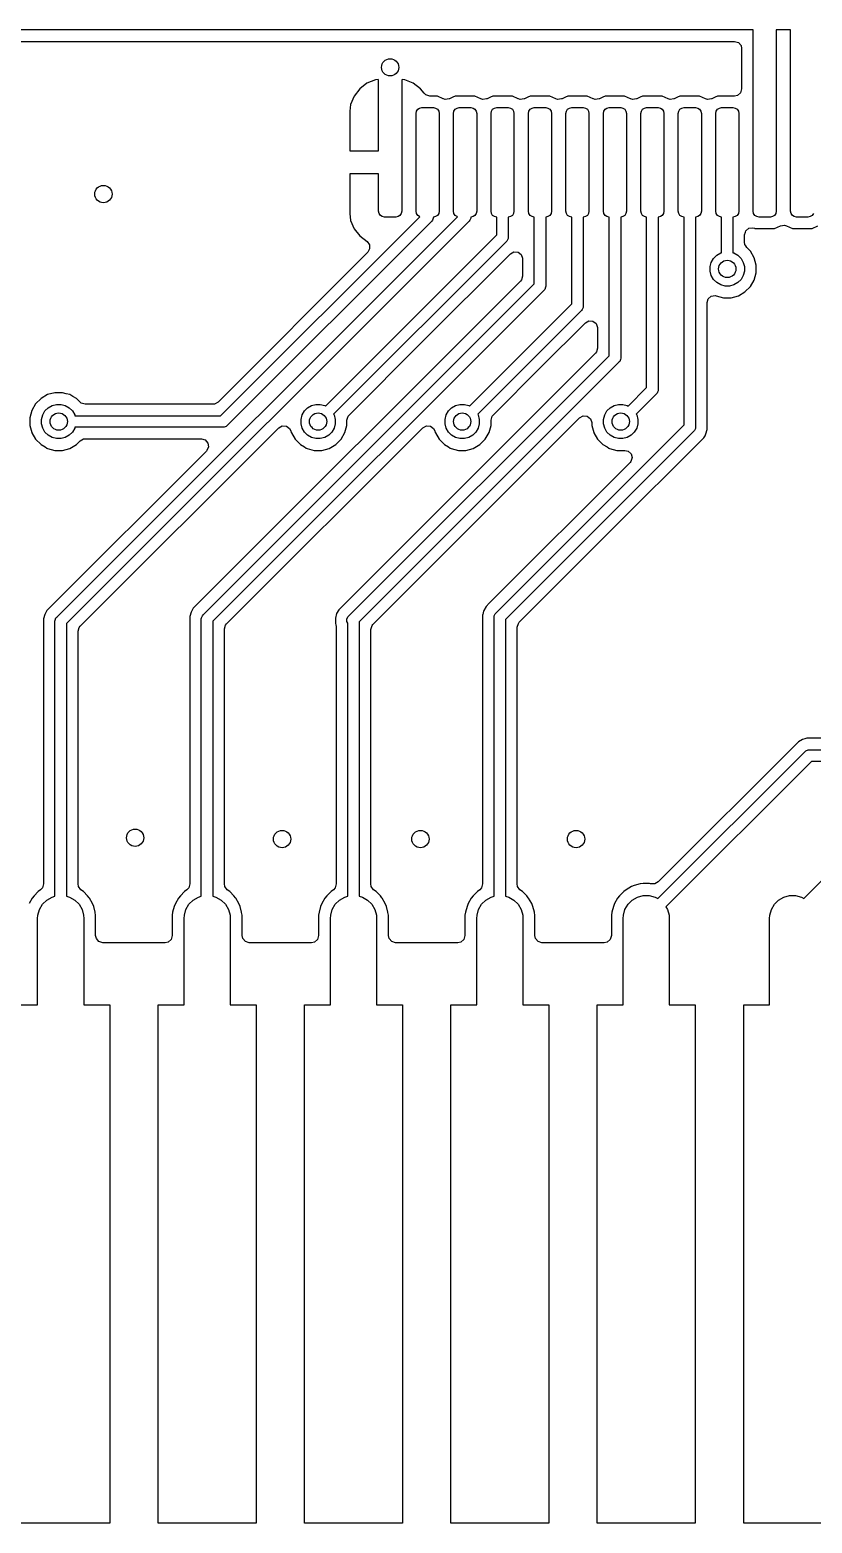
# Model space of a CAD drawing. Header units: inches. Extents: x 2.9 to 6.6, y -4.54 to -2.01.
# Drawn here: x 4.142 to 4.676, y -4.54 to -3.52 of the extents above; entities that cross this region are included whole.
import ezdxf

# ---------------------------------------------------------------- set-up
doc = ezdxf.new("R2010")
doc.units = ezdxf.units.IN
doc.header["$MEASUREMENT"] = 0
doc.layers.add('BLACK', color=7, linetype='CONTINUOUS')

msp = doc.modelspace()

# ---------------------------------------------------------------- linework, layer by layer
at = {"layer": 'BLACK', "linetype": 'CONTINUOUS'}
for p, q in [((4.6358, -3.5197), (3.467, -3.5197)), ((4.6358, -3.5768), (4.6358, -3.5197)), ((4.6614, -3.5197), (4.6516, -3.5197)), ((4.6516, -3.5197), (4.6516, -3.5768)), ((4.6614, -3.5768), (4.6614, -3.5197)), ((3.4712, -3.5276), (4.6231, -3.5276)), ((4.6231, -3.5276), (4.6257, -3.5284)), ((4.6257, -3.5284), (4.6275, -3.5304)), ((4.6275, -3.5304), (4.6279, -3.5325)), ((4.6279, -3.5325), (4.6279, -3.5601)), ((4.367, -3.5599), (4.3632, -3.5649)), ((4.3719, -3.5561), (4.367, -3.5599)), ((4.3777, -3.5538), (4.3719, -3.5561)), ((4.3795, -3.5535), (4.3777, -3.5538)), ((4.3799, -3.554), (4.3795, -3.5535)), ((4.3799, -3.6024), (4.3799, -3.554)), ((4.3961, -3.5535), (4.3957, -3.554)), ((4.3957, -3.554), (4.3957, -3.5768)), ((4.3979, -3.5538), (4.3961, -3.5535)), ((4.4036, -3.5561), (4.3979, -3.5538)), ((4.4086, -3.5599), (4.4036, -3.5561)), ((4.411, -3.563), (4.4086, -3.5599)), ((4.6279, -3.5601), (4.6272, -3.5627)), ((4.3608, -3.5706), (4.3602, -3.5752)), ((4.3632, -3.5649), (4.3608, -3.5706)), ((4.3608, -3.5706), (4.3608, -3.5706)), ((4.4122, -3.5642), (4.411, -3.563)), ((4.4148, -3.5649), (4.4122, -3.5642)), ((4.4191, -3.5649), (4.4148, -3.5649)), ((4.4198, -3.565), (4.4191, -3.5649)), ((4.4201, -3.5651), (4.4198, -3.565)), ((4.4241, -3.5668), (4.4201, -3.5651)), ((4.4242, -3.5669), (4.4241, -3.5668)), ((4.4254, -3.5672), (4.4242, -3.5669)), ((4.4282, -3.5669), (4.4254, -3.5672)), ((4.4284, -3.5668), (4.4282, -3.5669)), ((4.4307, -3.5658), (4.4284, -3.5668)), ((4.4323, -3.5651), (4.4307, -3.5658)), ((4.4333, -3.5649), (4.4323, -3.5651)), ((4.4447, -3.5649), (4.4333, -3.5649)), ((4.4333, -3.5649), (4.4333, -3.5649)), ((4.4457, -3.5651), (4.4447, -3.5649)), ((4.4497, -3.5668), (4.4457, -3.5651)), ((4.4498, -3.5669), (4.4497, -3.5668)), ((4.451, -3.5672), (4.4498, -3.5669)), ((4.4537, -3.5669), (4.451, -3.5672)), ((4.454, -3.5668), (4.4537, -3.5669)), ((4.4563, -3.5658), (4.454, -3.5668)), ((4.4579, -3.5651), (4.4563, -3.5658)), ((4.4589, -3.5649), (4.4579, -3.5651)), ((4.4703, -3.5649), (4.4589, -3.5649)), ((4.4589, -3.5649), (4.4589, -3.5649)), ((4.4713, -3.5651), (4.4703, -3.5649)), ((4.4753, -3.5668), (4.4713, -3.5651)), ((4.4754, -3.5669), (4.4753, -3.5668)), ((4.4766, -3.5672), (4.4754, -3.5669)), ((4.4793, -3.5669), (4.4766, -3.5672)), ((4.4796, -3.5668), (4.4793, -3.5669)), ((4.4819, -3.5658), (4.4796, -3.5668)), ((4.4835, -3.5651), (4.4819, -3.5658)), ((4.4845, -3.5649), (4.4835, -3.5651)), ((4.4959, -3.5649), (4.4845, -3.5649)), ((4.4845, -3.5649), (4.4845, -3.5649)), ((4.4969, -3.5651), (4.4959, -3.5649)), ((4.5009, -3.5668), (4.4969, -3.5651)), ((4.501, -3.5669), (4.5009, -3.5668)), ((4.5022, -3.5672), (4.501, -3.5669)), ((4.5049, -3.5669), (4.5022, -3.5672)), ((4.5052, -3.5668), (4.5049, -3.5669)), ((4.5075, -3.5658), (4.5052, -3.5668)), ((4.5091, -3.5651), (4.5075, -3.5658)), ((4.51, -3.5649), (4.5091, -3.5651)), ((4.5215, -3.5649), (4.51, -3.5649)), ((4.51, -3.5649), (4.51, -3.5649)), ((4.5224, -3.5651), (4.5215, -3.5649)), ((4.5265, -3.5668), (4.5224, -3.5651)), ((4.5266, -3.5669), (4.5265, -3.5668)), ((4.5278, -3.5672), (4.5266, -3.5669)), ((4.5305, -3.5669), (4.5278, -3.5672)), ((4.5308, -3.5668), (4.5305, -3.5669)), ((4.533, -3.5658), (4.5308, -3.5668)), ((4.5346, -3.5651), (4.533, -3.5658)), ((4.5356, -3.5649), (4.5346, -3.5651)), ((4.547, -3.5649), (4.5356, -3.5649)), ((4.5356, -3.5649), (4.5356, -3.5649)), ((4.548, -3.5651), (4.547, -3.5649)), ((4.5521, -3.5668), (4.548, -3.5651)), ((4.5522, -3.5669), (4.5521, -3.5668)), ((4.5534, -3.5672), (4.5522, -3.5669)), ((4.5561, -3.5669), (4.5534, -3.5672)), ((4.5564, -3.5668), (4.5561, -3.5669)), ((4.5586, -3.5658), (4.5564, -3.5668)), ((4.5602, -3.5651), (4.5586, -3.5658)), ((4.5612, -3.5649), (4.5602, -3.5651)), ((4.5726, -3.5649), (4.5612, -3.5649)), ((4.5612, -3.5649), (4.5612, -3.5649)), ((4.5736, -3.5651), (4.5726, -3.5649)), ((4.5777, -3.5668), (4.5736, -3.5651)), ((4.5778, -3.5669), (4.5777, -3.5668)), ((4.579, -3.5672), (4.5778, -3.5669)), ((4.5817, -3.5669), (4.579, -3.5672)), ((4.5819, -3.5668), (4.5817, -3.5669)), ((4.5842, -3.5658), (4.5819, -3.5668)), ((4.5858, -3.5651), (4.5842, -3.5658)), ((4.5868, -3.5649), (4.5858, -3.5651)), ((4.5982, -3.5649), (4.5868, -3.5649)), ((4.5868, -3.5649), (4.5868, -3.5649)), ((4.5992, -3.5651), (4.5982, -3.5649)), ((4.6033, -3.5668), (4.5992, -3.5651)), ((4.6033, -3.5669), (4.6033, -3.5668)), ((4.6046, -3.5672), (4.6033, -3.5669)), ((4.6073, -3.5669), (4.6046, -3.5672)), ((4.6075, -3.5668), (4.6073, -3.5669)), ((4.6098, -3.5658), (4.6075, -3.5668)), ((4.6114, -3.5651), (4.6098, -3.5658)), ((4.6124, -3.5649), (4.6114, -3.5651)), ((4.6231, -3.5649), (4.6124, -3.5649)), ((4.6124, -3.5649), (4.6124, -3.5649)), ((4.6251, -3.5645), (4.6231, -3.5649)), ((4.6272, -3.5627), (4.6251, -3.5645)), ((4.3602, -3.5752), (4.3602, -3.6024)), ((4.3957, -3.5768), (4.3957, -3.6437)), ((4.4055, -3.5768), (4.4058, -3.5753)), ((4.4055, -3.6437), (4.4055, -3.5768)), ((4.4058, -3.5753), (4.4067, -3.574)), ((4.4067, -3.574), (4.4079, -3.5731)), ((4.4079, -3.5731), (4.4094, -3.5728)), ((4.4094, -3.5728), (4.4173, -3.5728)), ((4.4173, -3.5728), (4.4188, -3.5731)), ((4.4188, -3.5731), (4.4201, -3.574)), ((4.4201, -3.574), (4.421, -3.5753)), ((4.421, -3.5753), (4.4213, -3.5768)), ((4.4213, -3.5768), (4.4213, -3.6437)), ((4.4311, -3.5768), (4.4314, -3.5753)), ((4.4311, -3.6437), (4.4311, -3.5768)), ((4.4314, -3.5753), (4.4323, -3.574)), ((4.4323, -3.574), (4.4335, -3.5731)), ((4.4335, -3.5731), (4.435, -3.5728)), ((4.435, -3.5728), (4.4429, -3.5728)), ((4.4429, -3.5728), (4.4444, -3.5731)), ((4.4444, -3.5731), (4.4457, -3.574)), ((4.4457, -3.574), (4.4466, -3.5753)), ((4.4466, -3.5753), (4.4469, -3.5768)), ((4.4469, -3.5768), (4.4469, -3.6437)), ((4.4567, -3.5768), (4.457, -3.5753)), ((4.4567, -3.6437), (4.4567, -3.5768)), ((4.457, -3.5753), (4.4578, -3.574)), ((4.4578, -3.574), (4.4591, -3.5731)), ((4.4591, -3.5731), (4.4606, -3.5728)), ((4.4606, -3.5728), (4.4685, -3.5728)), ((4.4685, -3.5728), (4.47, -3.5731)), ((4.47, -3.5731), (4.4713, -3.574)), ((4.4713, -3.574), (4.4721, -3.5753)), ((4.4721, -3.5753), (4.4724, -3.5768)), ((4.4724, -3.5768), (4.4724, -3.6437)), ((4.4823, -3.5768), (4.4826, -3.5753)), ((4.4823, -3.6437), (4.4823, -3.5768)), ((4.4826, -3.5753), (4.4834, -3.574)), ((4.4834, -3.574), (4.4847, -3.5731)), ((4.4847, -3.5731), (4.4862, -3.5728)), ((4.4862, -3.5728), (4.4941, -3.5728)), ((4.4941, -3.5728), (4.4956, -3.5731)), ((4.4956, -3.5731), (4.4969, -3.574)), ((4.4969, -3.574), (4.4977, -3.5753)), ((4.4977, -3.5753), (4.498, -3.5768)), ((4.498, -3.5768), (4.498, -3.6437)), ((4.5079, -3.5768), (4.5082, -3.5753)), ((4.5079, -3.6437), (4.5079, -3.5768)), ((4.5082, -3.5753), (4.509, -3.574)), ((4.509, -3.574), (4.5103, -3.5731)), ((4.5103, -3.5731), (4.5118, -3.5728)), ((4.5118, -3.5728), (4.5197, -3.5728)), ((4.5197, -3.5728), (4.5212, -3.5731)), ((4.5212, -3.5731), (4.5225, -3.574)), ((4.5225, -3.574), (4.5233, -3.5753)), ((4.5233, -3.5753), (4.5236, -3.5768)), ((4.5236, -3.5768), (4.5236, -3.6437)), ((4.5335, -3.5768), (4.5338, -3.5753)), ((4.5335, -3.6437), (4.5335, -3.5768)), ((4.5338, -3.5753), (4.5346, -3.574)), ((4.5346, -3.574), (4.5359, -3.5731)), ((4.5359, -3.5731), (4.5374, -3.5728)), ((4.5374, -3.5728), (4.5453, -3.5728)), ((4.5453, -3.5728), (4.5468, -3.5731)), ((4.5468, -3.5731), (4.5481, -3.574)), ((4.5481, -3.574), (4.5489, -3.5753)), ((4.5489, -3.5753), (4.5492, -3.5768)), ((4.5492, -3.5768), (4.5492, -3.6437)), ((4.5591, -3.5768), (4.5594, -3.5753)), ((4.5591, -3.6437), (4.5591, -3.5768)), ((4.5594, -3.5753), (4.5602, -3.574)), ((4.5602, -3.574), (4.5615, -3.5731)), ((4.5615, -3.5731), (4.563, -3.5728)), ((4.563, -3.5728), (4.5709, -3.5728)), ((4.5709, -3.5728), (4.5724, -3.5731)), ((4.5724, -3.5731), (4.5737, -3.574)), ((4.5737, -3.574), (4.5745, -3.5753)), ((4.5745, -3.5753), (4.5748, -3.5768)), ((4.5748, -3.5768), (4.5748, -3.6437)), ((4.5846, -3.5768), (4.5849, -3.5753)), ((4.5846, -3.6437), (4.5846, -3.5768)), ((4.5849, -3.5753), (4.5858, -3.574)), ((4.5858, -3.574), (4.5871, -3.5731)), ((4.5871, -3.5731), (4.5886, -3.5728)), ((4.5886, -3.5728), (4.5965, -3.5728)), ((4.5965, -3.5728), (4.598, -3.5731)), ((4.598, -3.5731), (4.5992, -3.574)), ((4.5992, -3.574), (4.6001, -3.5753)), ((4.6001, -3.5753), (4.6004, -3.5768)), ((4.6004, -3.5768), (4.6004, -3.6437)), ((4.6102, -3.5768), (4.6105, -3.5753)), ((4.6102, -3.6437), (4.6102, -3.5768)), ((4.6105, -3.5753), (4.6114, -3.574)), ((4.6114, -3.574), (4.6127, -3.5731)), ((4.6127, -3.5731), (4.6142, -3.5728)), ((4.6142, -3.5728), (4.622, -3.5728)), ((4.622, -3.5728), (4.6236, -3.5731)), ((4.6236, -3.5731), (4.6248, -3.574)), ((4.6248, -3.574), (4.6257, -3.5753)), ((4.6257, -3.5753), (4.626, -3.5768)), ((4.626, -3.5768), (4.626, -3.6437)), ((4.6358, -3.6437), (4.6358, -3.5768)), ((4.6516, -3.5768), (4.6516, -3.6437)), ((4.6614, -3.6437), (4.6614, -3.5768)), ((4.3602, -3.6024), (4.3799, -3.6024)), ((4.3799, -3.6181), (4.3602, -3.6181)), ((4.3602, -3.6181), (4.3602, -3.6452)), ((4.3799, -3.6437), (4.3799, -3.6181)), ((4.3802, -3.6452), (4.3799, -3.6437)), ((4.3957, -3.6437), (4.3954, -3.6452)), ((4.4058, -3.6452), (4.4055, -3.6437)), ((4.4213, -3.6437), (4.421, -3.6452)), ((4.4314, -3.6452), (4.4311, -3.6437)), ((4.4469, -3.6437), (4.4466, -3.6452)), ((4.457, -3.6452), (4.4567, -3.6437)), ((4.4724, -3.6437), (4.4721, -3.6452)), ((4.4826, -3.6452), (4.4823, -3.6437)), ((4.498, -3.6437), (4.4977, -3.6452)), ((4.5082, -3.6452), (4.5079, -3.6437)), ((4.5236, -3.6437), (4.5233, -3.6452)), ((4.5338, -3.6452), (4.5335, -3.6437)), ((4.5492, -3.6437), (4.5489, -3.6452)), ((4.5594, -3.6452), (4.5591, -3.6437)), ((4.5748, -3.6437), (4.5745, -3.6452)), ((4.5849, -3.6452), (4.5846, -3.6437)), ((4.6004, -3.6437), (4.6001, -3.6452)), ((4.6105, -3.6452), (4.6102, -3.6437)), ((4.626, -3.6437), (4.6257, -3.6452)), ((4.6361, -3.6452), (4.6358, -3.6437)), ((4.6516, -3.6437), (4.6513, -3.6452)), ((4.6617, -3.6452), (4.6614, -3.6437)), ((4.16, -3.9211), (4.4337, -3.6474)), ((4.4418, -3.6504), (4.1667, -3.9255)), ((4.272, -3.7835), (4.4081, -3.6474)), ((4.4162, -3.6504), (4.2764, -3.7902)), ((4.3602, -3.6452), (4.3608, -3.6499)), ((4.3608, -3.6499), (4.3608, -3.6499)), ((4.3608, -3.6499), (4.3632, -3.6556)), ((4.3811, -3.6465), (4.3802, -3.6452)), ((4.3824, -3.6473), (4.3811, -3.6465)), ((4.3839, -3.6476), (4.3824, -3.6473)), ((4.3917, -3.6476), (4.3839, -3.6476)), ((4.3932, -3.6473), (4.3917, -3.6476)), ((4.3945, -3.6465), (4.3932, -3.6473)), ((4.3954, -3.6452), (4.3945, -3.6465)), ((4.4067, -3.6465), (4.4058, -3.6452)), ((4.4079, -3.6473), (4.4067, -3.6465)), ((4.4081, -3.6474), (4.4079, -3.6473)), ((4.4167, -3.6498), (4.4162, -3.6504)), ((4.4172, -3.6484), (4.4167, -3.6498)), ((4.4173, -3.6476), (4.4172, -3.6484)), ((4.4188, -3.6473), (4.4173, -3.6476)), ((4.4201, -3.6465), (4.4188, -3.6473)), ((4.421, -3.6452), (4.4201, -3.6465)), ((4.4323, -3.6465), (4.4314, -3.6452)), ((4.4335, -3.6473), (4.4323, -3.6465)), ((4.4337, -3.6474), (4.4335, -3.6473)), ((4.4422, -3.6498), (4.4418, -3.6504)), ((4.4428, -3.6484), (4.4422, -3.6498)), ((4.4429, -3.6476), (4.4428, -3.6484)), ((4.4444, -3.6473), (4.4429, -3.6476)), ((4.4457, -3.6465), (4.4444, -3.6473)), ((4.4466, -3.6452), (4.4457, -3.6465)), ((4.4578, -3.6465), (4.457, -3.6452)), ((4.4591, -3.6473), (4.4578, -3.6465)), ((4.4606, -3.6476), (4.4591, -3.6473)), ((4.4606, -3.6598), (4.4606, -3.6476)), ((4.47, -3.6473), (4.4685, -3.6476)), ((4.4685, -3.6476), (4.4685, -3.6614)), ((4.4713, -3.6465), (4.47, -3.6473)), ((4.4721, -3.6452), (4.4713, -3.6465)), ((4.4834, -3.6465), (4.4826, -3.6452)), ((4.4847, -3.6473), (4.4834, -3.6465)), ((4.4862, -3.6476), (4.4847, -3.6473)), ((4.4862, -3.6933), (4.4862, -3.6476)), ((4.4956, -3.6473), (4.4941, -3.6476)), ((4.4941, -3.6476), (4.4941, -3.6949)), ((4.4969, -3.6465), (4.4956, -3.6473)), ((4.4977, -3.6452), (4.4969, -3.6465)), ((4.509, -3.6465), (4.5082, -3.6452)), ((4.5103, -3.6473), (4.509, -3.6465)), ((4.5118, -3.6476), (4.5103, -3.6473)), ((4.5118, -3.707), (4.5118, -3.6476)), ((4.5212, -3.6473), (4.5197, -3.6476)), ((4.5197, -3.6476), (4.5197, -3.7087)), ((4.5225, -3.6465), (4.5212, -3.6473)), ((4.5233, -3.6452), (4.5225, -3.6465)), ((4.5346, -3.6465), (4.5338, -3.6452)), ((4.5359, -3.6473), (4.5346, -3.6465)), ((4.5374, -3.6476), (4.5359, -3.6473)), ((4.5374, -3.7425), (4.5374, -3.6476)), ((4.5468, -3.6473), (4.5453, -3.6476)), ((4.5453, -3.6476), (4.5453, -3.7441)), ((4.5481, -3.6465), (4.5468, -3.6473)), ((4.5489, -3.6452), (4.5481, -3.6465)), ((4.5602, -3.6465), (4.5594, -3.6452)), ((4.5615, -3.6473), (4.5602, -3.6465)), ((4.563, -3.6476), (4.5615, -3.6473)), ((4.563, -3.7641), (4.563, -3.6476)), ((4.5724, -3.6473), (4.5709, -3.6476)), ((4.5709, -3.6476), (4.5709, -3.7657)), ((4.5737, -3.6465), (4.5724, -3.6473)), ((4.5745, -3.6452), (4.5737, -3.6465)), ((4.5858, -3.6465), (4.5849, -3.6452)), ((4.5871, -3.6473), (4.5858, -3.6465)), ((4.5886, -3.6476), (4.5871, -3.6473)), ((4.5886, -3.7897), (4.5886, -3.6476)), ((4.598, -3.6473), (4.5965, -3.6476)), ((4.5965, -3.6476), (4.5965, -3.7913)), ((4.5992, -3.6465), (4.598, -3.6473)), ((4.6001, -3.6452), (4.5992, -3.6465)), ((4.6114, -3.6465), (4.6105, -3.6452)), ((4.6127, -3.6473), (4.6114, -3.6465)), ((4.6142, -3.6476), (4.6127, -3.6473)), ((4.6142, -3.672), (4.6142, -3.6476)), ((4.6236, -3.6473), (4.622, -3.6476)), ((4.622, -3.6476), (4.622, -3.672)), ((4.6248, -3.6465), (4.6236, -3.6473)), ((4.6257, -3.6452), (4.6248, -3.6465)), ((4.637, -3.6465), (4.6361, -3.6452)), ((4.6383, -3.6473), (4.637, -3.6465)), ((4.6398, -3.6476), (4.6383, -3.6473)), ((4.6476, -3.6476), (4.6398, -3.6476)), ((4.6491, -3.6473), (4.6476, -3.6476)), ((4.6504, -3.6465), (4.6491, -3.6473)), ((4.6513, -3.6452), (4.6504, -3.6465)), ((4.6504, -3.6554), (4.6544, -3.6536)), ((4.6544, -3.6536), (4.6544, -3.6536)), ((4.6544, -3.6536), (4.6545, -3.6536)), ((4.6545, -3.6536), (4.6573, -3.6532)), ((4.6573, -3.6532), (4.6585, -3.6536)), ((4.6585, -3.6536), (4.6626, -3.6554)), ((4.6626, -3.6465), (4.6617, -3.6452)), ((4.6638, -3.6473), (4.6626, -3.6465)), ((4.6654, -3.6476), (4.6638, -3.6473)), ((4.6732, -3.6476), (4.6654, -3.6476)), ((4.6747, -3.6473), (4.6732, -3.6476)), ((4.676, -3.6465), (4.6747, -3.6473)), ((4.6769, -3.6452), (4.676, -3.6465)), ((4.676, -3.6554), (4.68, -3.6536)), ((4.3436, -3.7768), (4.4606, -3.6598)), ((4.4674, -3.6642), (4.3492, -3.7824)), ((4.3632, -3.6556), (4.367, -3.6605)), ((4.367, -3.6605), (4.3721, -3.6644)), ((4.4678, -3.6636), (4.4674, -3.6642)), ((4.468, -3.6632), (4.4678, -3.6636)), ((4.4684, -3.6622), (4.468, -3.6632)), ((4.4685, -3.6614), (4.4684, -3.6622)), ((4.6299, -3.6598), (4.6305, -3.6579)), ((4.6299, -3.665), (4.6299, -3.6598)), ((4.6305, -3.6579), (4.6307, -3.6571)), ((4.6307, -3.6571), (4.6328, -3.6553)), ((4.6328, -3.6553), (4.6355, -3.655)), ((4.6355, -3.655), (4.6368, -3.6553)), ((4.6368, -3.6553), (4.637, -3.6554)), ((4.637, -3.6554), (4.638, -3.6555)), ((4.638, -3.6555), (4.6494, -3.6555)), ((4.6494, -3.6555), (4.6504, -3.6554)), ((4.6494, -3.6555), (4.6494, -3.6555)), ((4.6494, -3.6555), (4.6494, -3.6555)), ((4.6504, -3.6554), (4.6504, -3.6554)), ((4.6504, -3.6554), (4.6504, -3.6554)), ((4.6626, -3.6554), (4.6626, -3.6554)), ((4.6626, -3.6554), (4.6636, -3.6555)), ((4.6636, -3.6555), (4.675, -3.6555)), ((4.675, -3.6555), (4.676, -3.6554)), ((4.675, -3.6555), (4.675, -3.6555)), ((4.675, -3.6555), (4.675, -3.6555)), ((4.676, -3.6554), (4.676, -3.6554)), ((4.676, -3.6554), (4.676, -3.6554)), ((4.3725, -3.6717), (4.2702, -3.7741)), ((4.3721, -3.6644), (4.3737, -3.6666)), ((4.3738, -3.6694), (4.3725, -3.6717)), ((4.3737, -3.6666), (4.3738, -3.6694)), ((4.4095, -3.7332), (4.47, -3.6727)), ((4.47, -3.6727), (4.4724, -3.6714)), ((4.4724, -3.6714), (4.4752, -3.6716)), ((4.4752, -3.6716), (4.4774, -3.6732)), ((4.4774, -3.6732), (4.4783, -3.6758)), ((4.6087, -3.6759), (4.6109, -3.6737)), ((4.6109, -3.6737), (4.6136, -3.6722)), ((4.6136, -3.6722), (4.6142, -3.672)), ((4.622, -3.672), (4.6226, -3.6722)), ((4.6226, -3.6722), (4.6253, -3.6737)), ((4.6253, -3.6737), (4.6275, -3.6759)), ((4.6301, -3.6661), (4.6299, -3.665)), ((4.6301, -3.6664), (4.6301, -3.6661)), ((4.6301, -3.6661), (4.6301, -3.6661)), ((4.6308, -3.6674), (4.6301, -3.6664)), ((4.6314, -3.6685), (4.6308, -3.6674)), ((4.6339, -3.671), (4.6314, -3.6685)), ((4.6365, -3.6755), (4.6339, -3.671)), ((4.4783, -3.6758), (4.4783, -3.6762)), ((4.4783, -3.6762), (4.4783, -3.688)), ((4.6064, -3.6815), (4.6072, -3.6786)), ((4.6064, -3.6846), (4.6064, -3.6815)), ((4.6072, -3.6876), (4.6064, -3.6846)), ((4.6072, -3.6786), (4.6087, -3.6759)), ((4.6275, -3.6759), (4.629, -3.6786)), ((4.629, -3.6786), (4.6298, -3.6815)), ((4.6298, -3.6846), (4.629, -3.6876)), ((4.6298, -3.6815), (4.6298, -3.6846)), ((4.6378, -3.6805), (4.6365, -3.6755)), ((4.6378, -3.6857), (4.6378, -3.6805)), ((4.4769, -3.6914), (4.2533, -3.915)), ((4.26, -3.9195), (4.4862, -3.6933)), ((4.4776, -3.6906), (4.4769, -3.6914)), ((4.4783, -3.688), (4.4776, -3.6906)), ((4.4941, -3.6949), (4.494, -3.6956)), ((4.6087, -3.6903), (4.6072, -3.6876)), ((4.6109, -3.6924), (4.6087, -3.6903)), ((4.6136, -3.694), (4.6109, -3.6924)), ((4.6166, -3.6948), (4.6136, -3.694)), ((4.6197, -3.6948), (4.6166, -3.6948)), ((4.6226, -3.694), (4.6197, -3.6948)), ((4.6253, -3.6924), (4.6226, -3.694)), ((4.6275, -3.6903), (4.6253, -3.6924)), ((4.629, -3.6876), (4.6275, -3.6903)), ((4.6339, -3.6952), (4.6365, -3.6907)), ((4.6365, -3.6907), (4.6378, -3.6857)), ((4.4929, -3.6977), (4.2667, -3.9239)), ((4.4934, -3.6971), (4.4929, -3.6977)), ((4.494, -3.6956), (4.4934, -3.6971)), ((4.6044, -3.7061), (4.6051, -3.7035)), ((4.6051, -3.7035), (4.6072, -3.7017)), ((4.6072, -3.7017), (4.6099, -3.7013)), ((4.6099, -3.7013), (4.6105, -3.7014)), ((4.6105, -3.7014), (4.6105, -3.7014)), ((4.6105, -3.7014), (4.6105, -3.7014)), ((4.6105, -3.7014), (4.6155, -3.7028)), ((4.6155, -3.7028), (4.6155, -3.7028)), ((4.6155, -3.7028), (4.6207, -3.7028)), ((4.6207, -3.7028), (4.6257, -3.7014)), ((4.6207, -3.7028), (4.6207, -3.7028)), ((4.6257, -3.7014), (4.6302, -3.6988)), ((4.6302, -3.6988), (4.6339, -3.6952)), ((4.4421, -3.7768), (4.5118, -3.707)), ((4.5185, -3.7114), (4.4476, -3.7824)), ((4.519, -3.7108), (4.5185, -3.7114)), ((4.5196, -3.7094), (4.519, -3.7108)), ((4.5197, -3.7087), (4.5196, -3.7094)), ((4.6044, -3.7929), (4.6044, -3.7061)), ((4.4908, -3.7503), (4.5212, -3.72)), ((4.5212, -3.72), (4.5236, -3.7186)), ((4.5236, -3.7186), (4.5263, -3.7188)), ((4.5263, -3.7188), (4.5285, -3.7205)), ((4.5285, -3.7205), (4.5295, -3.7231)), ((4.5295, -3.7231), (4.5295, -3.7234)), ((4.5295, -3.7234), (4.5295, -3.7372)), ((4.3597, -3.783), (4.4095, -3.7332)), ((4.5281, -3.7406), (4.3527, -3.916)), ((4.3594, -3.9204), (4.5374, -3.7425)), ((4.5287, -3.7398), (4.5281, -3.7406)), ((4.5295, -3.7372), (4.5287, -3.7398)), ((4.5452, -3.7449), (4.5446, -3.7463)), ((4.5453, -3.7441), (4.5452, -3.7449)), ((4.5441, -3.7469), (4.3667, -3.9243)), ((4.4581, -3.783), (4.4908, -3.7503)), ((4.5446, -3.7463), (4.5441, -3.7469)), ((4.5503, -3.7768), (4.563, -3.7641)), ((4.5709, -3.7657), (4.5708, -3.7665)), ((4.1456, -3.7753), (4.1431, -3.7798)), ((4.1493, -3.7716), (4.1456, -3.7753)), ((4.1456, -3.7753), (4.1456, -3.7753)), ((4.1538, -3.769), (4.1493, -3.7716)), ((4.1493, -3.7716), (4.1493, -3.7716)), ((4.1588, -3.7677), (4.1538, -3.769)), ((4.1542, -3.778), (4.1569, -3.7765)), ((4.1569, -3.7765), (4.1599, -3.7757)), ((4.164, -3.7677), (4.1588, -3.7677)), ((4.1599, -3.7757), (4.163, -3.7757)), ((4.163, -3.7757), (4.1659, -3.7765)), ((4.1665, -3.7684), (4.164, -3.7677)), ((4.1659, -3.7765), (4.1686, -3.778)), ((4.169, -3.769), (4.1665, -3.7684)), ((4.171, -3.7702), (4.169, -3.769)), ((4.1735, -3.7716), (4.171, -3.7702)), ((4.176, -3.7741), (4.1735, -3.7716)), ((4.1735, -3.7716), (4.1735, -3.7716)), ((4.1768, -3.7748), (4.176, -3.7741)), ((4.1795, -3.7756), (4.1768, -3.7748)), ((4.2667, -3.7756), (4.1795, -3.7756)), ((4.2677, -3.7755), (4.2667, -3.7756)), ((4.2702, -3.7741), (4.2677, -3.7755)), ((4.3314, -3.778), (4.3341, -3.7765)), ((4.3341, -3.7765), (4.337, -3.7757)), ((4.337, -3.7757), (4.3401, -3.7757)), ((4.3401, -3.7757), (4.3431, -3.7765)), ((4.3431, -3.7765), (4.3436, -3.7768)), ((4.4298, -3.778), (4.4325, -3.7765)), ((4.4325, -3.7765), (4.4355, -3.7757)), ((4.4355, -3.7757), (4.4385, -3.7757)), ((4.4385, -3.7757), (4.4415, -3.7765)), ((4.4415, -3.7765), (4.4421, -3.7768)), ((4.5381, -3.778), (4.5408, -3.7765)), ((4.5408, -3.7765), (4.5437, -3.7757)), ((4.5437, -3.7757), (4.5468, -3.7757)), ((4.5468, -3.7757), (4.5498, -3.7765)), ((4.5498, -3.7765), (4.5503, -3.7768)), ((4.5697, -3.7685), (4.5559, -3.7824)), ((4.5702, -3.7679), (4.5697, -3.7685)), ((4.5704, -3.7674), (4.5702, -3.7679)), ((4.5708, -3.7665), (4.5704, -3.7674)), ((4.1431, -3.7798), (4.1417, -3.7848)), ((4.1417, -3.7848), (4.1417, -3.79)), ((4.1497, -3.7859), (4.1505, -3.7829)), ((4.1497, -3.7889), (4.1497, -3.7859)), ((4.1505, -3.7829), (4.152, -3.7802)), ((4.152, -3.7802), (4.1542, -3.778)), ((4.1686, -3.778), (4.1708, -3.7802)), ((4.1708, -3.7802), (4.1723, -3.7829)), ((4.1723, -3.7829), (4.1725, -3.7835)), ((4.1725, -3.7835), (4.272, -3.7835)), ((4.3269, -3.7859), (4.3277, -3.7829)), ((4.3269, -3.7889), (4.3269, -3.7859)), ((4.3277, -3.7829), (4.3292, -3.7802)), ((4.3292, -3.7802), (4.3314, -3.778)), ((4.3492, -3.7824), (4.3495, -3.7829)), ((4.3495, -3.7829), (4.3503, -3.7859)), ((4.3503, -3.7859), (4.3503, -3.7889)), ((4.3583, -3.7865), (4.3591, -3.7838)), ((4.3583, -3.79), (4.3583, -3.7865)), ((4.3591, -3.7838), (4.3597, -3.783)), ((4.376, -3.9261), (4.5172, -3.7849)), ((4.4253, -3.7859), (4.4261, -3.7829)), ((4.4253, -3.7889), (4.4253, -3.7859)), ((4.4261, -3.7829), (4.4276, -3.7802)), ((4.4276, -3.7802), (4.4298, -3.778)), ((4.4476, -3.7824), (4.4479, -3.7829)), ((4.4479, -3.7829), (4.4487, -3.7859)), ((4.4487, -3.7859), (4.4487, -3.7889)), ((4.4567, -3.7865), (4.4575, -3.7838)), ((4.4567, -3.79), (4.4567, -3.7865)), ((4.4575, -3.7838), (4.4581, -3.783)), ((4.5172, -3.7849), (4.5197, -3.7836)), ((4.5197, -3.7836), (4.5224, -3.7838)), ((4.5224, -3.7838), (4.5246, -3.7855)), ((4.5246, -3.7855), (4.5256, -3.788)), ((4.5336, -3.7859), (4.5344, -3.7829)), ((4.5336, -3.7889), (4.5336, -3.7859)), ((4.5344, -3.7829), (4.5359, -3.7802)), ((4.5359, -3.7802), (4.5381, -3.778)), ((4.5559, -3.7824), (4.5562, -3.7829)), ((4.5562, -3.7829), (4.557, -3.7859)), ((4.557, -3.7859), (4.557, -3.7889)), ((4.1417, -3.79), (4.1431, -3.795)), ((4.1431, -3.795), (4.1431, -3.7951)), ((4.1431, -3.7951), (4.1456, -3.7995)), ((4.1505, -3.7919), (4.1497, -3.7889)), ((4.152, -3.7946), (4.1505, -3.7919)), ((4.1542, -3.7968), (4.152, -3.7946)), ((4.1569, -3.7983), (4.1542, -3.7968)), ((4.1686, -3.7968), (4.1659, -3.7983)), ((4.1708, -3.7946), (4.1686, -3.7968)), ((4.1723, -3.7919), (4.1708, -3.7946)), ((4.1725, -3.7913), (4.1723, -3.7919)), ((4.2736, -3.7913), (4.1725, -3.7913)), ((4.176, -3.9273), (4.3117, -3.7916)), ((4.2744, -3.7913), (4.2736, -3.7913)), ((4.2758, -3.7907), (4.2744, -3.7913)), ((4.2764, -3.7902), (4.2758, -3.7907)), ((4.276, -3.9257), (4.4102, -3.7916)), ((4.3117, -3.7916), (4.3141, -3.7903)), ((4.3141, -3.7903), (4.3169, -3.7905)), ((4.3169, -3.7905), (4.3191, -3.7921)), ((4.3191, -3.7921), (4.3199, -3.7938)), ((4.3199, -3.7938), (4.3202, -3.795)), ((4.3202, -3.795), (4.3203, -3.7951)), ((4.3203, -3.7951), (4.3228, -3.7995)), ((4.3277, -3.7919), (4.3269, -3.7889)), ((4.3292, -3.7946), (4.3277, -3.7919)), ((4.3314, -3.7968), (4.3292, -3.7946)), ((4.3341, -3.7983), (4.3314, -3.7968)), ((4.3458, -3.7968), (4.3431, -3.7983)), ((4.348, -3.7946), (4.3458, -3.7968)), ((4.3495, -3.7919), (4.348, -3.7946)), ((4.3503, -3.7889), (4.3495, -3.7919)), ((4.3544, -3.7995), (4.3569, -3.795)), ((4.3569, -3.795), (4.3583, -3.79)), ((4.4102, -3.7916), (4.4126, -3.7903)), ((4.4126, -3.7903), (4.4153, -3.7905)), ((4.4153, -3.7905), (4.4175, -3.7921)), ((4.4175, -3.7921), (4.4183, -3.7938)), ((4.4183, -3.7938), (4.4186, -3.795)), ((4.4186, -3.795), (4.4187, -3.7951)), ((4.4187, -3.7951), (4.4212, -3.7995)), ((4.4261, -3.7919), (4.4253, -3.7889)), ((4.4276, -3.7946), (4.4261, -3.7919)), ((4.4298, -3.7968), (4.4276, -3.7946)), ((4.4325, -3.7983), (4.4298, -3.7968)), ((4.4442, -3.7968), (4.4415, -3.7983)), ((4.4464, -3.7946), (4.4442, -3.7968)), ((4.4479, -3.7919), (4.4464, -3.7946)), ((4.4487, -3.7889), (4.4479, -3.7919)), ((4.4528, -3.7995), (4.4554, -3.795)), ((4.4554, -3.795), (4.4567, -3.79)), ((4.46, -3.9183), (4.5886, -3.7897)), ((4.5953, -3.7941), (4.4667, -3.9227)), ((4.5256, -3.788), (4.5256, -3.7884)), ((4.5256, -3.7884), (4.5256, -3.79)), ((4.5256, -3.79), (4.5269, -3.795)), ((4.5269, -3.795), (4.527, -3.7951)), ((4.527, -3.7951), (4.5295, -3.7995)), ((4.5344, -3.7919), (4.5336, -3.7889)), ((4.5359, -3.7946), (4.5344, -3.7919)), ((4.5381, -3.7968), (4.5359, -3.7946)), ((4.5408, -3.7983), (4.5381, -3.7968)), ((4.5525, -3.7968), (4.5498, -3.7983)), ((4.5546, -3.7946), (4.5525, -3.7968)), ((4.5562, -3.7919), (4.5546, -3.7946)), ((4.557, -3.7889), (4.5562, -3.7919)), ((4.5958, -3.7935), (4.5953, -3.7941)), ((4.596, -3.7931), (4.5958, -3.7935)), ((4.5964, -3.7921), (4.596, -3.7931)), ((4.5965, -3.7913), (4.5964, -3.7921)), ((4.6029, -3.7971), (4.6035, -3.7959)), ((4.6035, -3.7959), (4.6044, -3.7929)), ((4.1456, -3.7995), (4.1493, -3.8032)), ((4.1493, -3.8032), (4.1522, -3.8048)), ((4.1522, -3.8048), (4.1533, -3.8055)), ((4.1533, -3.8055), (4.1538, -3.8058)), ((4.1538, -3.8058), (4.1588, -3.8071)), ((4.1599, -3.7991), (4.1569, -3.7983)), ((4.1588, -3.8071), (4.1588, -3.8071)), ((4.1588, -3.8071), (4.164, -3.8071)), ((4.163, -3.7991), (4.1599, -3.7991)), ((4.1659, -3.7983), (4.163, -3.7991)), ((4.164, -3.8071), (4.169, -3.8058)), ((4.164, -3.8071), (4.164, -3.8071)), ((4.169, -3.8058), (4.1735, -3.8032)), ((4.1735, -3.8032), (4.176, -3.8007)), ((4.176, -3.8007), (4.1784, -3.7993)), ((4.1784, -3.7993), (4.1795, -3.7992)), ((4.1795, -3.7992), (4.2589, -3.7992)), ((4.2589, -3.7992), (4.2615, -3.8)), ((4.2615, -3.8), (4.2633, -3.8021)), ((4.2637, -3.8048), (4.2626, -3.8073)), ((4.2633, -3.8021), (4.2637, -3.8048)), ((4.3228, -3.7995), (4.3265, -3.8032)), ((4.3265, -3.8032), (4.3293, -3.8048)), ((4.3293, -3.8048), (4.3305, -3.8055)), ((4.3305, -3.8055), (4.331, -3.8058)), ((4.331, -3.8058), (4.336, -3.8071)), ((4.337, -3.7991), (4.3341, -3.7983)), ((4.336, -3.8071), (4.336, -3.8071)), ((4.336, -3.8071), (4.3412, -3.8071)), ((4.3401, -3.7991), (4.337, -3.7991)), ((4.3431, -3.7983), (4.3401, -3.7991)), ((4.3412, -3.8071), (4.3462, -3.8058)), ((4.3412, -3.8071), (4.3412, -3.8071)), ((4.3462, -3.8058), (4.3507, -3.8032)), ((4.3507, -3.8032), (4.3544, -3.7995)), ((4.4212, -3.7995), (4.4249, -3.8032)), ((4.4249, -3.8032), (4.4277, -3.8048)), ((4.4277, -3.8048), (4.4289, -3.8055)), ((4.4289, -3.8055), (4.4294, -3.8058)), ((4.4294, -3.8058), (4.4344, -3.8071)), ((4.4355, -3.7991), (4.4325, -3.7983)), ((4.4344, -3.8071), (4.4344, -3.8071)), ((4.4344, -3.8071), (4.4396, -3.8071)), ((4.4385, -3.7991), (4.4355, -3.7991)), ((4.4415, -3.7983), (4.4385, -3.7991)), ((4.4396, -3.8071), (4.4446, -3.8058)), ((4.4396, -3.8071), (4.4396, -3.8071)), ((4.4446, -3.8058), (4.4491, -3.8032)), ((4.4491, -3.8032), (4.4528, -3.7995)), ((4.5295, -3.7995), (4.5332, -3.8032)), ((4.5332, -3.8032), (4.536, -3.8048)), ((4.536, -3.8048), (4.5371, -3.8055)), ((4.5371, -3.8055), (4.5377, -3.8058)), ((4.5377, -3.8629), (4.602, -3.7986)), ((4.5377, -3.8058), (4.5427, -3.8071)), ((4.5437, -3.7991), (4.5408, -3.7983)), ((4.5427, -3.8071), (4.5427, -3.8071)), ((4.5427, -3.8071), (4.5482, -3.8071)), ((4.5468, -3.7991), (4.5437, -3.7991)), ((4.5498, -3.7983), (4.5468, -3.7991)), ((4.5482, -3.8071), (4.5482, -3.8072)), ((4.602, -3.7986), (4.6029, -3.7971)), ((4.2623, -3.8076), (4.1533, -3.9166)), ((4.2626, -3.8073), (4.2623, -3.8076)), ((4.5517, -3.8154), (4.4555, -3.9116)), ((4.5482, -3.8072), (4.5503, -3.8076)), ((4.5503, -3.8076), (4.5524, -3.8094)), ((4.5523, -3.8147), (4.5517, -3.8154)), ((4.5531, -3.812), (4.5523, -3.8147)), ((4.5524, -3.8094), (4.5531, -3.812)), ((4.476, -3.9245), (4.5377, -3.8629)), ((4.1518, -3.9193), (4.1509, -3.9223)), ((4.1533, -3.9166), (4.1518, -3.9193)), ((4.1518, -3.9193), (4.1518, -3.9193)), ((4.1533, -3.9166), (4.1533, -3.9166)), ((4.2518, -3.9177), (4.2509, -3.9207)), ((4.2533, -3.915), (4.2518, -3.9177)), ((4.2518, -3.9177), (4.2518, -3.9177)), ((4.2533, -3.915), (4.2533, -3.915)), ((4.3512, -3.9187), (4.3504, -3.9217)), ((4.3527, -3.916), (4.3512, -3.9187)), ((4.3512, -3.9187), (4.3512, -3.9187)), ((4.3527, -3.916), (4.3527, -3.916)), ((4.451, -3.9193), (4.4509, -3.9195)), ((4.4516, -3.917), (4.451, -3.9193)), ((4.4518, -3.9165), (4.4516, -3.917)), ((4.4533, -3.9138), (4.4518, -3.9165)), ((4.4518, -3.9165), (4.4518, -3.9165)), ((4.4555, -3.9116), (4.4533, -3.9138)), ((4.4533, -3.9138), (4.4533, -3.9138)), ((4.4589, -3.9203), (4.4595, -3.9189)), ((4.4595, -3.9189), (4.46, -3.9183)), ((4.1509, -3.9223), (4.1509, -4.1035)), ((4.1588, -3.9238), (4.1589, -3.9231)), ((4.1588, -4.1119), (4.1588, -3.9238)), ((4.1589, -3.9231), (4.1595, -3.9216)), ((4.1595, -3.9216), (4.16, -3.9211)), ((4.1667, -3.9255), (4.1667, -4.1119)), ((4.1746, -3.9308), (4.1754, -3.9281)), ((4.1754, -3.9281), (4.176, -3.9273)), ((4.2509, -3.9207), (4.2509, -4.1035)), ((4.2588, -3.9223), (4.2589, -3.9215)), ((4.2588, -4.1119), (4.2588, -3.9223)), ((4.2589, -3.9215), (4.2595, -3.9201)), ((4.2595, -3.9201), (4.26, -3.9195)), ((4.2667, -3.9239), (4.2667, -4.1119)), ((4.2746, -3.9292), (4.2754, -3.9265)), ((4.2746, -4.1035), (4.2746, -3.9292)), ((4.2754, -3.9265), (4.276, -3.9257)), ((4.3504, -3.9217), (4.3504, -3.9248)), ((4.3504, -3.9248), (4.3505, -3.9254)), ((4.3505, -3.9254), (4.3508, -3.9263)), ((4.3508, -3.9263), (4.3509, -3.9276)), ((4.3509, -3.9276), (4.3509, -4.1035)), ((4.3583, -3.9225), (4.3589, -3.921)), ((4.3583, -3.924), (4.3583, -3.9225)), ((4.3588, -3.9252), (4.3583, -3.924)), ((4.3588, -4.1119), (4.3588, -3.9252)), ((4.3589, -3.921), (4.3594, -3.9204)), ((4.3667, -3.9243), (4.3667, -4.1119)), ((4.3746, -3.9296), (4.3754, -3.9269)), ((4.3746, -4.1035), (4.3746, -3.9296)), ((4.3754, -3.9269), (4.376, -3.9261)), ((4.4509, -3.9195), (4.4509, -4.1035)), ((4.4588, -3.9211), (4.4589, -3.9203)), ((4.4588, -4.1119), (4.4588, -3.9211)), ((4.4667, -3.9227), (4.4667, -4.1119)), ((4.4746, -3.928), (4.4754, -3.9254)), ((4.4746, -4.1035), (4.4746, -3.928)), ((4.4754, -3.9254), (4.476, -3.9245)), ((4.1746, -4.1035), (4.1746, -3.9308)), ((4.6668, -4.0063), (4.571, -4.102)), ((4.6695, -4.0047), (4.6668, -4.0063)), ((4.6668, -4.0063), (4.6668, -4.0063)), ((4.671, -4.0043), (4.6695, -4.0047)), ((4.6695, -4.0047), (4.6695, -4.0047)), ((4.6725, -4.0039), (4.671, -4.0043)), ((4.7431, -4.0039), (4.6725, -4.0039)), ((4.5707, -4.1135), (4.6712, -4.013)), ((4.6757, -4.0197), (4.5762, -4.1191)), ((4.6712, -4.013), (4.6718, -4.0125)), ((4.6718, -4.0125), (4.6733, -4.0119)), ((4.6733, -4.0119), (4.674, -4.0118)), ((4.674, -4.0118), (4.7484, -4.0118)), ((4.75, -4.0197), (4.6757, -4.0197)), ((4.6704, -4.1134), (4.7531, -4.0307)), ((4.5607, -4.1032), (4.5586, -4.1034)), ((4.5649, -4.1032), (4.5607, -4.1032)), ((4.5607, -4.1032), (4.5607, -4.1032)), ((4.5656, -4.1033), (4.5649, -4.1032)), ((4.5649, -4.1032), (4.5649, -4.1032)), ((4.571, -4.102), (4.5686, -4.1034)), ((4.1432, -4.1133), (4.1411, -4.1169)), ((4.1445, -4.1116), (4.1432, -4.1133)), ((4.1474, -4.1087), (4.1445, -4.1116)), ((4.149, -4.1074), (4.1474, -4.1087)), ((4.1502, -4.1062), (4.149, -4.1074)), ((4.1509, -4.1035), (4.1502, -4.1062)), ((4.1532, -4.1145), (4.1568, -4.1124)), ((4.1568, -4.1124), (4.1588, -4.1119)), ((4.1667, -4.1119), (4.1688, -4.1124)), ((4.1688, -4.1124), (4.1724, -4.1145)), ((4.1749, -4.1052), (4.1746, -4.1035)), ((4.1765, -4.1074), (4.1749, -4.1052)), ((4.1782, -4.1087), (4.1765, -4.1074)), ((4.1811, -4.1116), (4.1782, -4.1087)), ((4.1821, -4.1129), (4.1811, -4.1116)), ((4.1824, -4.1133), (4.1821, -4.1129)), ((4.1845, -4.1169), (4.1824, -4.1133)), ((4.2432, -4.1133), (4.2411, -4.1169)), ((4.2445, -4.1116), (4.2432, -4.1133)), ((4.2474, -4.1087), (4.2445, -4.1116)), ((4.249, -4.1074), (4.2474, -4.1087)), ((4.2502, -4.1062), (4.249, -4.1074)), ((4.2509, -4.1035), (4.2502, -4.1062)), ((4.2532, -4.1145), (4.2568, -4.1124)), ((4.2568, -4.1124), (4.2588, -4.1119)), ((4.2667, -4.1119), (4.2688, -4.1124)), ((4.2688, -4.1124), (4.2724, -4.1145)), ((4.2749, -4.1052), (4.2746, -4.1035)), ((4.2765, -4.1074), (4.2749, -4.1052)), ((4.2782, -4.1087), (4.2765, -4.1074)), ((4.2811, -4.1116), (4.2782, -4.1087)), ((4.2821, -4.1129), (4.2811, -4.1116)), ((4.2824, -4.1133), (4.2821, -4.1129)), ((4.2845, -4.1169), (4.2824, -4.1133)), ((4.3432, -4.1133), (4.3411, -4.1169)), ((4.3445, -4.1116), (4.3432, -4.1133)), ((4.3474, -4.1087), (4.3445, -4.1116)), ((4.349, -4.1074), (4.3474, -4.1087)), ((4.3502, -4.1062), (4.349, -4.1074)), ((4.3509, -4.1035), (4.3502, -4.1062)), ((4.3532, -4.1145), (4.3568, -4.1124)), ((4.3568, -4.1124), (4.3588, -4.1119)), ((4.3667, -4.1119), (4.3688, -4.1124)), ((4.3688, -4.1124), (4.3724, -4.1145)), ((4.3749, -4.1052), (4.3746, -4.1035)), ((4.3765, -4.1074), (4.3749, -4.1052)), ((4.3782, -4.1087), (4.3765, -4.1074)), ((4.3811, -4.1116), (4.3782, -4.1087)), ((4.3821, -4.1129), (4.3811, -4.1116)), ((4.3824, -4.1133), (4.3821, -4.1129)), ((4.3845, -4.1169), (4.3824, -4.1133)), ((4.4432, -4.1133), (4.4411, -4.1169)), ((4.4445, -4.1116), (4.4432, -4.1133)), ((4.4474, -4.1087), (4.4445, -4.1116)), ((4.449, -4.1074), (4.4474, -4.1087)), ((4.4502, -4.1062), (4.449, -4.1074)), ((4.4509, -4.1035), (4.4502, -4.1062)), ((4.4532, -4.1145), (4.4568, -4.1124)), ((4.4568, -4.1124), (4.4588, -4.1119)), ((4.4667, -4.1119), (4.4688, -4.1124)), ((4.4688, -4.1124), (4.4724, -4.1145)), ((4.4749, -4.1052), (4.4746, -4.1035)), ((4.4765, -4.1074), (4.4749, -4.1052)), ((4.4782, -4.1087), (4.4765, -4.1074)), ((4.4811, -4.1116), (4.4782, -4.1087)), ((4.4821, -4.1129), (4.4811, -4.1116)), ((4.4824, -4.1133), (4.4821, -4.1129)), ((4.4845, -4.1169), (4.4824, -4.1133)), ((4.5432, -4.1133), (4.5411, -4.1169)), ((4.5445, -4.1116), (4.5432, -4.1133)), ((4.5474, -4.1087), (4.5445, -4.1116)), ((4.5491, -4.1074), (4.5474, -4.1087)), ((4.5527, -4.1053), (4.5491, -4.1074)), ((4.5546, -4.1045), (4.5527, -4.1053)), ((4.5527, -4.1053), (4.5527, -4.1053)), ((4.5532, -4.1145), (4.5568, -4.1124)), ((4.5586, -4.1034), (4.5546, -4.1045)), ((4.5568, -4.1124), (4.5607, -4.1114)), ((4.5607, -4.1114), (4.5648, -4.1114)), ((4.5648, -4.1114), (4.5688, -4.1124)), ((4.5669, -4.1034), (4.5656, -4.1033)), ((4.5686, -4.1034), (4.5669, -4.1034)), ((4.5688, -4.1124), (4.5707, -4.1135)), ((4.6532, -4.1145), (4.6568, -4.1124)), ((4.6568, -4.1124), (4.6607, -4.1114)), ((4.6607, -4.1114), (4.6648, -4.1114)), ((4.6648, -4.1114), (4.6688, -4.1124)), ((4.6688, -4.1124), (4.6704, -4.1134)), ((4.1472, -4.1249), (4.1482, -4.121)), ((4.1482, -4.121), (4.1503, -4.1174)), ((4.1503, -4.1174), (4.1532, -4.1145)), ((4.1724, -4.1145), (4.1753, -4.1174)), ((4.1753, -4.1174), (4.1773, -4.121)), ((4.1773, -4.121), (4.1784, -4.1249)), ((4.1853, -4.1188), (4.1845, -4.1169)), ((4.1863, -4.1228), (4.1853, -4.1188)), ((4.1863, -4.1229), (4.1863, -4.1228)), ((4.1866, -4.1249), (4.1863, -4.1229)), ((4.2392, -4.1228), (4.2389, -4.1249)), ((4.2403, -4.1188), (4.2392, -4.1228)), ((4.2411, -4.1169), (4.2403, -4.1188)), ((4.2411, -4.1169), (4.2411, -4.1169)), ((4.2472, -4.1249), (4.2482, -4.121)), ((4.2482, -4.121), (4.2503, -4.1174)), ((4.2503, -4.1174), (4.2532, -4.1145)), ((4.2724, -4.1145), (4.2753, -4.1174)), ((4.2753, -4.1174), (4.2773, -4.121)), ((4.2773, -4.121), (4.2784, -4.1249)), ((4.2853, -4.1188), (4.2845, -4.1169)), ((4.2863, -4.1228), (4.2853, -4.1188)), ((4.2863, -4.1229), (4.2863, -4.1228)), ((4.2866, -4.1249), (4.2863, -4.1229)), ((4.3392, -4.1228), (4.3389, -4.1249)), ((4.3403, -4.1188), (4.3392, -4.1228)), ((4.3411, -4.1169), (4.3403, -4.1188)), ((4.3411, -4.1169), (4.3411, -4.1169)), ((4.3472, -4.1249), (4.3482, -4.121)), ((4.3482, -4.121), (4.3503, -4.1174)), ((4.3503, -4.1174), (4.3532, -4.1145)), ((4.3724, -4.1145), (4.3753, -4.1174)), ((4.3753, -4.1174), (4.3773, -4.121)), ((4.3773, -4.121), (4.3784, -4.1249)), ((4.3853, -4.1188), (4.3845, -4.1169)), ((4.3863, -4.1228), (4.3853, -4.1188)), ((4.3863, -4.1229), (4.3863, -4.1228)), ((4.3866, -4.1249), (4.3863, -4.1229)), ((4.4392, -4.1228), (4.4389, -4.1249)), ((4.4403, -4.1188), (4.4392, -4.1228)), ((4.4411, -4.1169), (4.4403, -4.1188)), ((4.4411, -4.1169), (4.4411, -4.1169)), ((4.4472, -4.1249), (4.4482, -4.121)), ((4.4482, -4.121), (4.4503, -4.1174)), ((4.4503, -4.1174), (4.4532, -4.1145)), ((4.4724, -4.1145), (4.4753, -4.1174)), ((4.4753, -4.1174), (4.4773, -4.121)), ((4.4773, -4.121), (4.4784, -4.1249)), ((4.4853, -4.1188), (4.4845, -4.1169)), ((4.4863, -4.1228), (4.4853, -4.1188)), ((4.4863, -4.1229), (4.4863, -4.1228)), ((4.4866, -4.1249), (4.4863, -4.1229)), ((4.5392, -4.1228), (4.5389, -4.1249)), ((4.5403, -4.1188), (4.5392, -4.1228)), ((4.5411, -4.1169), (4.5403, -4.1188)), ((4.5411, -4.1169), (4.5411, -4.1169)), ((4.5472, -4.1249), (4.5482, -4.121)), ((4.5482, -4.121), (4.5503, -4.1174)), ((4.5503, -4.1174), (4.5532, -4.1145)), ((4.5762, -4.1191), (4.5773, -4.121)), ((4.5773, -4.121), (4.5784, -4.1249)), ((4.6472, -4.1249), (4.6482, -4.121)), ((4.6482, -4.121), (4.6503, -4.1174)), ((4.6503, -4.1174), (4.6532, -4.1145)), ((4.147, -4.127), (4.1472, -4.1249)), ((4.147, -4.186), (4.147, -4.127)), ((4.1784, -4.1249), (4.1785, -4.127)), ((4.1785, -4.127), (4.1785, -4.186)), ((4.1866, -4.1388), (4.1866, -4.1249)), ((4.2389, -4.1249), (4.2389, -4.1388)), ((4.247, -4.127), (4.2472, -4.1249)), ((4.247, -4.186), (4.247, -4.127)), ((4.2784, -4.1249), (4.2785, -4.127)), ((4.2785, -4.127), (4.2785, -4.186)), ((4.2866, -4.1388), (4.2866, -4.1249)), ((4.3389, -4.1249), (4.3389, -4.1388)), ((4.347, -4.127), (4.3472, -4.1249)), ((4.347, -4.186), (4.347, -4.127)), ((4.3784, -4.1249), (4.3785, -4.127)), ((4.3785, -4.127), (4.3785, -4.186)), ((4.3866, -4.1388), (4.3866, -4.1249)), ((4.4389, -4.1249), (4.4389, -4.1388)), ((4.447, -4.127), (4.4472, -4.1249)), ((4.447, -4.186), (4.447, -4.127)), ((4.4784, -4.1249), (4.4785, -4.127)), ((4.4785, -4.127), (4.4785, -4.186)), ((4.4866, -4.1388), (4.4866, -4.1249)), ((4.5389, -4.1249), (4.5389, -4.1388)), ((4.547, -4.127), (4.5472, -4.1249)), ((4.547, -4.186), (4.547, -4.127)), ((4.5784, -4.1249), (4.5785, -4.127)), ((4.5785, -4.127), (4.5785, -4.186)), ((4.647, -4.127), (4.6472, -4.1249)), ((4.647, -4.186), (4.647, -4.127)), ((4.1871, -4.1408), (4.1866, -4.1388)), ((4.1889, -4.1429), (4.1871, -4.1408)), ((4.1915, -4.1437), (4.1889, -4.1429)), ((4.2341, -4.1437), (4.1915, -4.1437)), ((4.2361, -4.1433), (4.2341, -4.1437)), ((4.2382, -4.1415), (4.2361, -4.1433)), ((4.2389, -4.1388), (4.2382, -4.1415)), ((4.2871, -4.1408), (4.2866, -4.1388)), ((4.2889, -4.1429), (4.2871, -4.1408)), ((4.2915, -4.1437), (4.2889, -4.1429)), ((4.3341, -4.1437), (4.2915, -4.1437)), ((4.3361, -4.1433), (4.3341, -4.1437)), ((4.3382, -4.1415), (4.3361, -4.1433)), ((4.3389, -4.1388), (4.3382, -4.1415)), ((4.3871, -4.1408), (4.3866, -4.1388)), ((4.3889, -4.1429), (4.3871, -4.1408)), ((4.3915, -4.1437), (4.3889, -4.1429)), ((4.4341, -4.1437), (4.3915, -4.1437)), ((4.4361, -4.1433), (4.4341, -4.1437)), ((4.4382, -4.1415), (4.4361, -4.1433)), ((4.4389, -4.1388), (4.4382, -4.1415)), ((4.4871, -4.1408), (4.4866, -4.1388)), ((4.4889, -4.1429), (4.4871, -4.1408)), ((4.4915, -4.1437), (4.4889, -4.1429)), ((4.5341, -4.1437), (4.4915, -4.1437)), ((4.5361, -4.1433), (4.5341, -4.1437)), ((4.5382, -4.1415), (4.5361, -4.1433)), ((4.5389, -4.1388), (4.5382, -4.1415)), ((4.1293, -4.186), (4.147, -4.186)), ((4.1785, -4.186), (4.1962, -4.186)), ((4.1962, -4.186), (4.1962, -4.5404)), ((4.2293, -4.5404), (4.2293, -4.186)), ((4.2293, -4.186), (4.247, -4.186)), ((4.2785, -4.186), (4.2962, -4.186)), ((4.2962, -4.186), (4.2962, -4.5404)), ((4.3293, -4.5404), (4.3293, -4.186)), ((4.3293, -4.186), (4.347, -4.186)), ((4.3785, -4.186), (4.3962, -4.186)), ((4.3962, -4.186), (4.3962, -4.5404)), ((4.4293, -4.5404), (4.4293, -4.186)), ((4.4293, -4.186), (4.447, -4.186)), ((4.4785, -4.186), (4.4962, -4.186)), ((4.4962, -4.186), (4.4962, -4.5404)), ((4.5293, -4.5404), (4.5293, -4.186)), ((4.5293, -4.186), (4.547, -4.186)), ((4.5785, -4.186), (4.5962, -4.186)), ((4.5962, -4.186), (4.5962, -4.5404)), ((4.6293, -4.5404), (4.6293, -4.186)), ((4.6293, -4.186), (4.647, -4.186)), ((4.1962, -4.5404), (4.1293, -4.5404)), ((4.2962, -4.5404), (4.2293, -4.5404)), ((4.3962, -4.5404), (4.3293, -4.5404)), ((4.4962, -4.5404), (4.4293, -4.5404)), ((4.5962, -4.5404), (4.5293, -4.5404)), ((4.6962, -4.5404), (4.6293, -4.5404))]:
    msp.add_line(p, q, dxfattribs=at)
at = {"layer": 'BLACK'}
for centre in [(4.3878, -3.5453), (4.1919, -3.6319), (4.6181, -3.6831), (4.1614, -3.7874), (4.3386, -3.7874), (4.437, -3.7874), (4.5453, -3.7874), (4.2136, -4.0719), (4.314, -4.0728), (4.4085, -4.0728), (4.5148, -4.0728)]:
    msp.add_circle(centre, 0.00591, dxfattribs=at)

doc.saveas('drawing.dxf')
